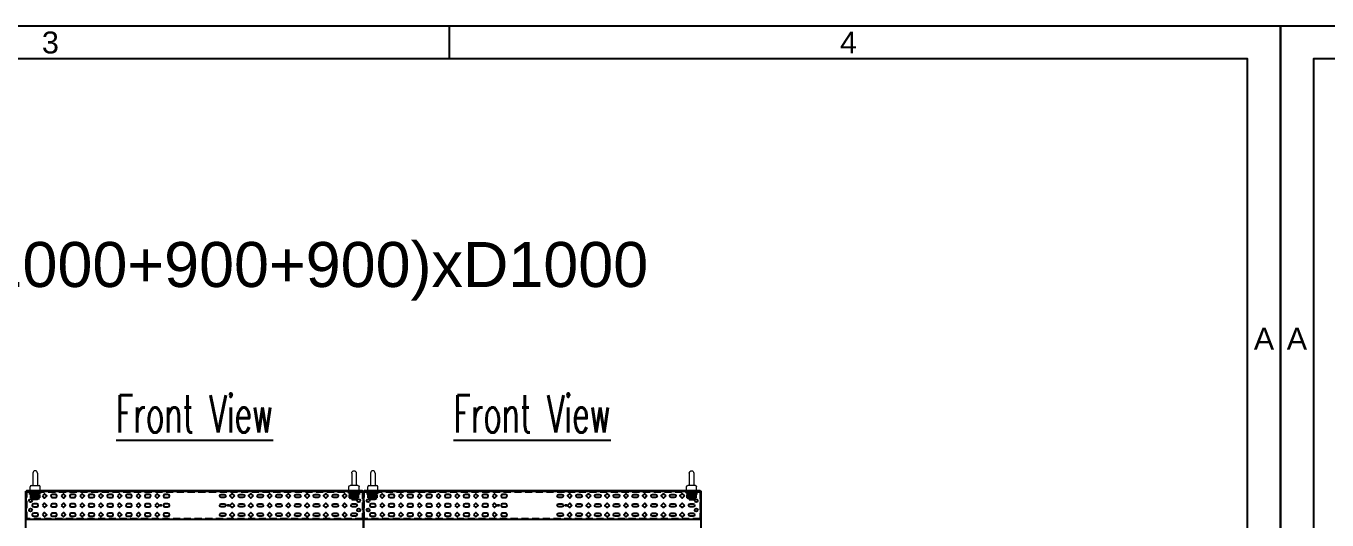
# Model space of a CAD drawing. Header units: millimetres. Extents: x 173893 to 258446, y -176540 to -123824.
# Drawn here: x 187577 to 191045, y -139143 to -137826 of the extents above; entities that cross this region are included whole.
import ezdxf
from ezdxf.enums import TextEntityAlignment as Align

# ---------------------------------------------------------------- set-up
doc = ezdxf.new("R2010")
doc.units = ezdxf.units.MM
doc.header["$LTSCALE"] = 3
for name, pattern in [('ACAD_ISO04W100', [30, 24, -3, 0, -3]), ('CACHE2', [4.7625, 3.175, -1.5875]), ('HIDDEN', [9.525, 6.35, -3.175])]:
    doc.linetypes.add(name, pattern=pattern)
for name, color, linetype, lineweight in [('@.0.DM. NÉT CHÍNH', 7, 'Continuous', 25), ('FORT', 2, 'Continuous', 35), ('POINTILLE', 8, 'CACHE2', 25)]:
    doc.layers.add(name, color=color, linetype=linetype, lineweight=lineweight)
for name, color, linetype in [('@.DM. NÉT CHÍNH', 7, 'Continuous'), ('@.TEXT', 7, 'Continuous'), ('@.VISIBLE', 7, 'Continuous'), ('centerline', 6, 'ACAD_ISO04W100'), ('equipments', 2, 'Continuous')]:
    doc.layers.add(name, color=color, linetype=linetype)
doc.styles.add('Ann_w01', font='romans.shx', dxfattribs={"width": 0.6, "bigfont": 'chineset.shx'})
doc.styles.add('Arial', font='arial.ttf')

# ---------------------------------------------------------------- blocks, each defined once
blk = doc.blocks.new('KHUNG BAN VE (Made by Tung)')
at = {"layer": '@.VISIBLE', "color": 8}
blk.add_line((221.25, 207), (221.25, 210), dxfattribs=at)
for points in [[(0, 0), (297, 0), (297, 210), (0, 210)], [(3, 3), (294, 3), (294, 207), (3, 207)]]:
    blk.add_lwpolyline(points, close=True, dxfattribs=at)
at = {"layer": '@.TEXT', "color": 1, "style": 'Arial'}
for s, p in [('3', (184.875, 208.5)), ('4', (257.625, 208.5)), ('A', (1.5, 181.5)), ('A', (295.5, 181.5))]:
    blk.add_text(s, height=2, dxfattribs=at).set_placement(p, align=Align.MIDDLE_CENTER)
for tag, height, p in [('DESIGNER_NAME', 2, (38, 15.5)), ('PROJECT_CODE', 2, (258.5, 15.5)), ('SCALE', 2, (289, 15.5)), ('APPROVED_NAME', 2, (38, 10.5)), ('CUSTOMER_NAME', 2, (258.5, 10.5)), ('PAGE', 2, (289, 10.5)), ('DRAWING_NAME', 4, (173, 8)), ('TOTAL', 2, (289, 5.5))]:
    blk.add_attdef(tag, text='', height=height, dxfattribs=at).set_placement(p, align=Align.MIDDLE_CENTER)
blk = doc.blocks.new('HM12_COTE')
at = {"layer": 'FORT'}
for p, q in [((-11, 9.2), (-9.5, 10)), ((-11, 0.8), (-11, 9.2)), ((-9.5, 0), (-11, 0.8)), ((9.5, 10), (-9.5, 10)), ((-9.5, 0), (9.5, 0)), ((-5.5, 0.8), (-5.5, 9.2)), ((5.5, 0.8), (5.5, 9.2)), ((11, 9.2), (9.5, 10)), ((9.5, 0), (11, 0.8)), ((11, 0.8), (11, 9.2))]:
    blk.add_line(p, q, dxfattribs=at)
for centre, radius, start, end in [((-8.2, 5.1), 4.86, 55.6159, 124.3841), ((-8.2, 4.9), 4.86, 235.6159, 304.3841), ((0, -8.2), 18.2, 72.4121, 107.5879), ((0, 18.2), 18.2, 252.4121, 287.5879), ((8.2, 5.1), 4.86, 55.6159, 124.3841), ((8.2, 4.9), 4.86, 235.6159, 304.3841)]:
    blk.add_arc(centre, radius, start, end, dxfattribs=at)
blk = doc.blocks.new('CALE_M12_IPN')
at = {"layer": 'FORT'}
for p, q in [((-13.5, 3.61), (13.5, 3.61)), ((-13.5, -1.89), (-13.5, 3.61)), ((13.5, 1.89), (-13.5, -1.89)), ((13.5, 3.61), (13.5, 1.89))]:
    blk.add_line(p, q, dxfattribs=at)
at = {"layer": 'POINTILLE'}
for p, q in [((-7, 3.61), (-7, -0.98)), ((7, 3.61), (7, 0.98))]:
    blk.add_line(p, q, dxfattribs=at)
blk = doc.blocks.new('RONDELLE_M12')
at = {"layer": 'FORT'}
blk.add_lwpolyline([(-13.5, 2.5), (-13.5, 0), (13.5, 0), (13.5, 2.5)], close=True, dxfattribs=at)
at = {"layer": 'POINTILLE'}
for p, q in [((-7, 0), (-7, 2.5)), ((7, 0), (7, 2.5))]:
    blk.add_line(p, q, dxfattribs=at)
blk = doc.blocks.new('Lifting Front')
at = {"layer": 'centerline'}
blk.add_line((0, -2), (0, 2), dxfattribs=at)
at = {"layer": 'equipments', "lineweight": 0}
for p, q in [((-6, 47), (-6, 13.5)), ((6, 47), (6, 13.5)), ((-13.5, 0), (-13.5, 10.3)), ((13.5, 0), (-13.5, 0)), ((-10.3, 13.5), (10.3, 13.5)), ((-6, 0), (-6, -24)), ((6, 0), (-6, 0)), ((6, 0), (6, -24)), ((13.5, 0), (13.5, 10.3)), ((6, -24), (-6, -24))]:
    blk.add_line(p, q, dxfattribs=at)
at = {"layer": 'equipments', "color": 8, "lineweight": 0}
for p, q in [((6, -1), (-6, -3)), ((6, -3), (-6, -5)), ((6, -5), (-6, -7)), ((6, -7), (-6, -9)), ((6, -9), (-6, -11)), ((6, -11), (-6, -13)), ((6, -13), (-6, -15)), ((6, -15), (-6, -17)), ((6, -17), (-6, -19)), ((6, -19), (-6, -21)), ((6, -21), (-6, -23))]:
    blk.add_line(p, q, dxfattribs=at)
at = {"layer": 'equipments', "lineweight": 0}
for centre, radius, start, end in [((0, 47), 6, 0, 180), ((-10.3, 10.3), 3.17, 90, 180), ((10.3, 10.3), 3.17, 0, 90)]:
    blk.add_arc(centre, radius, start, end, dxfattribs=at)
for name, p in [('RONDELLE_M12', (0, -4.5)), ('CALE_M12_IPN', (0, -8.1)), ('HM12_COTE', (0, -20))]:
    blk.add_blockref(name, p)

msp = doc.modelspace()

# ---------------------------------------------------------------- linework, layer by layer
at = {"layer": '@.DM. NÉT CHÍNH'}
for points in [[(187576.2, -139066.4), (188476.2, -139066.4), (188476.2, -141166.4), (187576.2, -141166.4)], [(187578.2, -139066.4), (188474.2, -139066.4), (188474.2, -139064.9), (187578.2, -139064.9)], [(188476.2, -139066.4), (189376.2, -139066.4), (189376.2, -141166.4), (188476.2, -141166.4)], [(188478.2, -139066.4), (189374.2, -139066.4), (189374.2, -139064.9), (188478.2, -139064.9)]]:
    msp.add_lwpolyline(points, close=True, dxfattribs=at)
at = {"layer": '@.DM. NÉT CHÍNH', "color": 1}
for points in [[(187577.2, -139066.4), (188475.2, -139066.4), (188475.2, -139141.4), (187577.2, -139141.4)], [(187620.2, -139078.9), (187626.2, -139084.9), (187632.2, -139078.9), (187626.2, -139072.9)], [(187670.2, -139078.9), (187676.2, -139084.9), (187682.2, -139078.9), (187676.2, -139072.9)], [(187720.2, -139078.9), (187726.2, -139084.9), (187732.2, -139078.9), (187726.2, -139072.9)], [(187770.2, -139078.9), (187776.2, -139084.9), (187782.2, -139078.9), (187776.2, -139072.9)], [(187820.2, -139078.9), (187826.2, -139084.9), (187832.2, -139078.9), (187826.2, -139072.9)], [(187870.2, -139078.9), (187876.2, -139084.9), (187882.2, -139078.9), (187876.2, -139072.9)], [(187920.2, -139078.9), (187926.2, -139084.9), (187932.2, -139078.9), (187926.2, -139072.9)], [(188132.2, -139078.9), (188126.2, -139084.9), (188120.2, -139078.9), (188126.2, -139072.9)], [(188182.2, -139078.9), (188176.2, -139084.9), (188170.2, -139078.9), (188176.2, -139072.9)], [(188232.2, -139078.9), (188226.2, -139084.9), (188220.2, -139078.9), (188226.2, -139072.9)], [(188282.2, -139078.9), (188276.2, -139084.9), (188270.2, -139078.9), (188276.2, -139072.9)], [(188332.2, -139078.9), (188326.2, -139084.9), (188320.2, -139078.9), (188326.2, -139072.9)], [(188382.2, -139078.9), (188376.2, -139084.9), (188370.2, -139078.9), (188376.2, -139072.9)], [(188432.2, -139078.9), (188426.2, -139084.9), (188420.2, -139078.9), (188426.2, -139072.9)], [(188477.2, -139066.4), (189375.2, -139066.4), (189375.2, -139141.4), (188477.2, -139141.4)], [(188520.2, -139078.9), (188526.2, -139084.9), (188532.2, -139078.9), (188526.2, -139072.9)], [(188570.2, -139078.9), (188576.2, -139084.9), (188582.2, -139078.9), (188576.2, -139072.9)], [(188620.2, -139078.9), (188626.2, -139084.9), (188632.2, -139078.9), (188626.2, -139072.9)], [(188670.2, -139078.9), (188676.2, -139084.9), (188682.2, -139078.9), (188676.2, -139072.9)], [(188720.2, -139078.9), (188726.2, -139084.9), (188732.2, -139078.9), (188726.2, -139072.9)], [(188770.2, -139078.9), (188776.2, -139084.9), (188782.2, -139078.9), (188776.2, -139072.9)], [(188820.2, -139078.9), (188826.2, -139084.9), (188832.2, -139078.9), (188826.2, -139072.9)], [(189032.2, -139078.9), (189026.2, -139084.9), (189020.2, -139078.9), (189026.2, -139072.9)], [(189082.2, -139078.9), (189076.2, -139084.9), (189070.2, -139078.9), (189076.2, -139072.9)], [(189132.2, -139078.9), (189126.2, -139084.9), (189120.2, -139078.9), (189126.2, -139072.9)], [(189182.2, -139078.9), (189176.2, -139084.9), (189170.2, -139078.9), (189176.2, -139072.9)], [(189232.2, -139078.9), (189226.2, -139084.9), (189220.2, -139078.9), (189226.2, -139072.9)], [(189282.2, -139078.9), (189276.2, -139084.9), (189270.2, -139078.9), (189276.2, -139072.9)], [(189332.2, -139078.9), (189326.2, -139084.9), (189320.2, -139078.9), (189326.2, -139072.9)], [(187620.2, -139103.9), (187626.2, -139109.9), (187632.2, -139103.9), (187626.2, -139097.9)], [(187620.2, -139128.9), (187626.2, -139134.9), (187632.2, -139128.9), (187626.2, -139122.9)], [(187670.2, -139103.9), (187676.2, -139109.9), (187682.2, -139103.9), (187676.2, -139097.9)], [(187670.2, -139128.9), (187676.2, -139134.9), (187682.2, -139128.9), (187676.2, -139122.9)], [(187720.2, -139103.9), (187726.2, -139109.9), (187732.2, -139103.9), (187726.2, -139097.9)], [(187720.2, -139128.9), (187726.2, -139134.9), (187732.2, -139128.9), (187726.2, -139122.9)], [(187770.2, -139103.9), (187776.2, -139109.9), (187782.2, -139103.9), (187776.2, -139097.9)], [(187770.2, -139128.9), (187776.2, -139134.9), (187782.2, -139128.9), (187776.2, -139122.9)], [(187820.2, -139103.9), (187826.2, -139109.9), (187832.2, -139103.9), (187826.2, -139097.9)], [(187820.2, -139128.9), (187826.2, -139134.9), (187832.2, -139128.9), (187826.2, -139122.9)], [(187870.2, -139103.9), (187876.2, -139109.9), (187882.2, -139103.9), (187876.2, -139097.9)], [(187870.2, -139128.9), (187876.2, -139134.9), (187882.2, -139128.9), (187876.2, -139122.9)], [(187920.2, -139103.9), (187926.2, -139109.9), (187932.2, -139103.9), (187926.2, -139097.9)], [(187920.2, -139128.9), (187926.2, -139134.9), (187932.2, -139128.9), (187926.2, -139122.9)], [(188132.2, -139103.9), (188126.2, -139109.9), (188120.2, -139103.9), (188126.2, -139097.9)], [(188132.2, -139128.9), (188126.2, -139134.9), (188120.2, -139128.9), (188126.2, -139122.9)], [(188182.2, -139103.9), (188176.2, -139109.9), (188170.2, -139103.9), (188176.2, -139097.9)], [(188182.2, -139128.9), (188176.2, -139134.9), (188170.2, -139128.9), (188176.2, -139122.9)], [(188232.2, -139103.9), (188226.2, -139109.9), (188220.2, -139103.9), (188226.2, -139097.9)], [(188232.2, -139128.9), (188226.2, -139134.9), (188220.2, -139128.9), (188226.2, -139122.9)], [(188282.2, -139103.9), (188276.2, -139109.9), (188270.2, -139103.9), (188276.2, -139097.9)], [(188282.2, -139128.9), (188276.2, -139134.9), (188270.2, -139128.9), (188276.2, -139122.9)], [(188332.2, -139103.9), (188326.2, -139109.9), (188320.2, -139103.9), (188326.2, -139097.9)], [(188332.2, -139128.9), (188326.2, -139134.9), (188320.2, -139128.9), (188326.2, -139122.9)], [(188382.2, -139103.9), (188376.2, -139109.9), (188370.2, -139103.9), (188376.2, -139097.9)], [(188382.2, -139128.9), (188376.2, -139134.9), (188370.2, -139128.9), (188376.2, -139122.9)], [(188432.2, -139103.9), (188426.2, -139109.9), (188420.2, -139103.9), (188426.2, -139097.9)], [(188432.2, -139128.9), (188426.2, -139134.9), (188420.2, -139128.9), (188426.2, -139122.9)], [(188520.2, -139103.9), (188526.2, -139109.9), (188532.2, -139103.9), (188526.2, -139097.9)], [(188520.2, -139128.9), (188526.2, -139134.9), (188532.2, -139128.9), (188526.2, -139122.9)], [(188570.2, -139103.9), (188576.2, -139109.9), (188582.2, -139103.9), (188576.2, -139097.9)], [(188570.2, -139128.9), (188576.2, -139134.9), (188582.2, -139128.9), (188576.2, -139122.9)], [(188620.2, -139103.9), (188626.2, -139109.9), (188632.2, -139103.9), (188626.2, -139097.9)], [(188620.2, -139128.9), (188626.2, -139134.9), (188632.2, -139128.9), (188626.2, -139122.9)], [(188670.2, -139103.9), (188676.2, -139109.9), (188682.2, -139103.9), (188676.2, -139097.9)], [(188670.2, -139128.9), (188676.2, -139134.9), (188682.2, -139128.9), (188676.2, -139122.9)], [(188720.2, -139103.9), (188726.2, -139109.9), (188732.2, -139103.9), (188726.2, -139097.9)], [(188720.2, -139128.9), (188726.2, -139134.9), (188732.2, -139128.9), (188726.2, -139122.9)], [(188770.2, -139103.9), (188776.2, -139109.9), (188782.2, -139103.9), (188776.2, -139097.9)], [(188770.2, -139128.9), (188776.2, -139134.9), (188782.2, -139128.9), (188776.2, -139122.9)], [(188820.2, -139103.9), (188826.2, -139109.9), (188832.2, -139103.9), (188826.2, -139097.9)], [(188820.2, -139128.9), (188826.2, -139134.9), (188832.2, -139128.9), (188826.2, -139122.9)], [(189032.2, -139103.9), (189026.2, -139109.9), (189020.2, -139103.9), (189026.2, -139097.9)], [(189032.2, -139128.9), (189026.2, -139134.9), (189020.2, -139128.9), (189026.2, -139122.9)], [(189082.2, -139103.9), (189076.2, -139109.9), (189070.2, -139103.9), (189076.2, -139097.9)], [(189082.2, -139128.9), (189076.2, -139134.9), (189070.2, -139128.9), (189076.2, -139122.9)], [(189132.2, -139103.9), (189126.2, -139109.9), (189120.2, -139103.9), (189126.2, -139097.9)], [(189132.2, -139128.9), (189126.2, -139134.9), (189120.2, -139128.9), (189126.2, -139122.9)], [(189182.2, -139103.9), (189176.2, -139109.9), (189170.2, -139103.9), (189176.2, -139097.9)], [(189182.2, -139128.9), (189176.2, -139134.9), (189170.2, -139128.9), (189176.2, -139122.9)], [(189232.2, -139103.9), (189226.2, -139109.9), (189220.2, -139103.9), (189226.2, -139097.9)], [(189232.2, -139128.9), (189226.2, -139134.9), (189220.2, -139128.9), (189226.2, -139122.9)], [(189282.2, -139103.9), (189276.2, -139109.9), (189270.2, -139103.9), (189276.2, -139097.9)], [(189282.2, -139128.9), (189276.2, -139134.9), (189270.2, -139128.9), (189276.2, -139122.9)], [(189332.2, -139103.9), (189326.2, -139109.9), (189320.2, -139103.9), (189326.2, -139097.9)], [(189332.2, -139128.9), (189326.2, -139134.9), (189320.2, -139128.9), (189326.2, -139122.9)]]:
    msp.add_lwpolyline(points, close=True, dxfattribs=at)
at = {"layer": '@.DM. NÉT CHÍNH', "color": 1, "linetype": 'HIDDEN'}
for points in [[(187578.7, -139067.9), (188473.7, -139067.9), (188473.7, -139139.9), (187578.7, -139139.9)], [(188478.7, -139067.9), (189373.7, -139067.9), (189373.7, -139139.9), (188478.7, -139139.9)]]:
    msp.add_lwpolyline(points, close=True, dxfattribs=at)
at = {"layer": '@.DM. NÉT CHÍNH', "color": 1}
for points in [[(187605.2, -139074.9), (187597.2, -139074.9, 1), (187597.2, -139082.9), (187605.2, -139082.9, 1)], [(187655.2, -139074.9), (187647.2, -139074.9, 1), (187647.2, -139082.9), (187655.2, -139082.9, 1)], [(187705.2, -139074.9), (187697.2, -139074.9, 1), (187697.2, -139082.9), (187705.2, -139082.9, 1)], [(187755.2, -139074.9), (187747.2, -139074.9, 1), (187747.2, -139082.9), (187755.2, -139082.9, 1)], [(187805.2, -139074.9), (187797.2, -139074.9, 1), (187797.2, -139082.9), (187805.2, -139082.9, 1)], [(187855.2, -139074.9), (187847.2, -139074.9, 1), (187847.2, -139082.9), (187855.2, -139082.9, 1)], [(187905.2, -139074.9), (187897.2, -139074.9, 1), (187897.2, -139082.9), (187905.2, -139082.9, 1)], [(187955.2, -139074.9), (187947.2, -139074.9, 1), (187947.2, -139082.9), (187955.2, -139082.9, 1)], [(188097.2, -139074.9), (188105.2, -139074.9, -1), (188105.2, -139082.9), (188097.2, -139082.9, -1)], [(188147.2, -139074.9), (188155.2, -139074.9, -1), (188155.2, -139082.9), (188147.2, -139082.9, -1)], [(188197.2, -139074.9), (188205.2, -139074.9, -1), (188205.2, -139082.9), (188197.2, -139082.9, -1)], [(188247.2, -139074.9), (188255.2, -139074.9, -1), (188255.2, -139082.9), (188247.2, -139082.9, -1)], [(188297.2, -139074.9), (188305.2, -139074.9, -1), (188305.2, -139082.9), (188297.2, -139082.9, -1)], [(188347.2, -139074.9), (188355.2, -139074.9, -1), (188355.2, -139082.9), (188347.2, -139082.9, -1)], [(188397.2, -139074.9), (188405.2, -139074.9, -1), (188405.2, -139082.9), (188397.2, -139082.9, -1)], [(188447.2, -139074.9), (188455.2, -139074.9, -1), (188455.2, -139082.9), (188447.2, -139082.9, -1)], [(188505.2, -139074.9), (188497.2, -139074.9, 1), (188497.2, -139082.9), (188505.2, -139082.9, 1)], [(188555.2, -139074.9), (188547.2, -139074.9, 1), (188547.2, -139082.9), (188555.2, -139082.9, 1)], [(188605.2, -139074.9), (188597.2, -139074.9, 1), (188597.2, -139082.9), (188605.2, -139082.9, 1)], [(188655.2, -139074.9), (188647.2, -139074.9, 1), (188647.2, -139082.9), (188655.2, -139082.9, 1)], [(188705.2, -139074.9), (188697.2, -139074.9, 1), (188697.2, -139082.9), (188705.2, -139082.9, 1)], [(188755.2, -139074.9), (188747.2, -139074.9, 1), (188747.2, -139082.9), (188755.2, -139082.9, 1)], [(188805.2, -139074.9), (188797.2, -139074.9, 1), (188797.2, -139082.9), (188805.2, -139082.9, 1)], [(188855.2, -139074.9), (188847.2, -139074.9, 1), (188847.2, -139082.9), (188855.2, -139082.9, 1)], [(188997.2, -139074.9), (189005.2, -139074.9, -1), (189005.2, -139082.9), (188997.2, -139082.9, -1)], [(189047.2, -139074.9), (189055.2, -139074.9, -1), (189055.2, -139082.9), (189047.2, -139082.9, -1)], [(189097.2, -139074.9), (189105.2, -139074.9, -1), (189105.2, -139082.9), (189097.2, -139082.9, -1)], [(189147.2, -139074.9), (189155.2, -139074.9, -1), (189155.2, -139082.9), (189147.2, -139082.9, -1)], [(189197.2, -139074.9), (189205.2, -139074.9, -1), (189205.2, -139082.9), (189197.2, -139082.9, -1)], [(189247.2, -139074.9), (189255.2, -139074.9, -1), (189255.2, -139082.9), (189247.2, -139082.9, -1)], [(189297.2, -139074.9), (189305.2, -139074.9, -1), (189305.2, -139082.9), (189297.2, -139082.9, -1)], [(189347.2, -139074.9), (189355.2, -139074.9, -1), (189355.2, -139082.9), (189347.2, -139082.9, -1)], [(187605.2, -139099.9), (187597.2, -139099.9, 1), (187597.2, -139107.9), (187605.2, -139107.9, 1)], [(187605.2, -139124.9), (187597.2, -139124.9, 1), (187597.2, -139132.9), (187605.2, -139132.9, 1)], [(187655.2, -139099.9), (187647.2, -139099.9, 1), (187647.2, -139107.9), (187655.2, -139107.9, 1)], [(187655.2, -139124.9), (187647.2, -139124.9, 1), (187647.2, -139132.9), (187655.2, -139132.9, 1)], [(187705.2, -139099.9), (187697.2, -139099.9, 1), (187697.2, -139107.9), (187705.2, -139107.9, 1)], [(187705.2, -139124.9), (187697.2, -139124.9, 1), (187697.2, -139132.9), (187705.2, -139132.9, 1)], [(187755.2, -139099.9), (187747.2, -139099.9, 1), (187747.2, -139107.9), (187755.2, -139107.9, 1)], [(187755.2, -139124.9), (187747.2, -139124.9, 1), (187747.2, -139132.9), (187755.2, -139132.9, 1)], [(187805.2, -139099.9), (187797.2, -139099.9, 1), (187797.2, -139107.9), (187805.2, -139107.9, 1)], [(187805.2, -139124.9), (187797.2, -139124.9, 1), (187797.2, -139132.9), (187805.2, -139132.9, 1)], [(187855.2, -139099.9), (187847.2, -139099.9, 1), (187847.2, -139107.9), (187855.2, -139107.9, 1)], [(187855.2, -139124.9), (187847.2, -139124.9, 1), (187847.2, -139132.9), (187855.2, -139132.9, 1)], [(187905.2, -139099.9), (187897.2, -139099.9, 1), (187897.2, -139107.9), (187905.2, -139107.9, 1)], [(187905.2, -139124.9), (187897.2, -139124.9, 1), (187897.2, -139132.9), (187905.2, -139132.9, 1)], [(187955.2, -139099.9), (187947.2, -139099.9, 1), (187947.2, -139107.9), (187955.2, -139107.9, 1)], [(187955.2, -139124.9), (187947.2, -139124.9, 1), (187947.2, -139132.9), (187955.2, -139132.9, 1)], [(188097.2, -139099.9), (188105.2, -139099.9, -1), (188105.2, -139107.9), (188097.2, -139107.9, -1)], [(188097.2, -139124.9), (188105.2, -139124.9, -1), (188105.2, -139132.9), (188097.2, -139132.9, -1)], [(188147.2, -139099.9), (188155.2, -139099.9, -1), (188155.2, -139107.9), (188147.2, -139107.9, -1)], [(188147.2, -139124.9), (188155.2, -139124.9, -1), (188155.2, -139132.9), (188147.2, -139132.9, -1)], [(188197.2, -139099.9), (188205.2, -139099.9, -1), (188205.2, -139107.9), (188197.2, -139107.9, -1)], [(188197.2, -139124.9), (188205.2, -139124.9, -1), (188205.2, -139132.9), (188197.2, -139132.9, -1)], [(188247.2, -139099.9), (188255.2, -139099.9, -1), (188255.2, -139107.9), (188247.2, -139107.9, -1)], [(188247.2, -139124.9), (188255.2, -139124.9, -1), (188255.2, -139132.9), (188247.2, -139132.9, -1)], [(188297.2, -139099.9), (188305.2, -139099.9, -1), (188305.2, -139107.9), (188297.2, -139107.9, -1)], [(188297.2, -139124.9), (188305.2, -139124.9, -1), (188305.2, -139132.9), (188297.2, -139132.9, -1)], [(188347.2, -139099.9), (188355.2, -139099.9, -1), (188355.2, -139107.9), (188347.2, -139107.9, -1)], [(188347.2, -139124.9), (188355.2, -139124.9, -1), (188355.2, -139132.9), (188347.2, -139132.9, -1)], [(188397.2, -139099.9), (188405.2, -139099.9, -1), (188405.2, -139107.9), (188397.2, -139107.9, -1)], [(188397.2, -139124.9), (188405.2, -139124.9, -1), (188405.2, -139132.9), (188397.2, -139132.9, -1)], [(188447.2, -139099.9), (188455.2, -139099.9, -1), (188455.2, -139107.9), (188447.2, -139107.9, -1)], [(188447.2, -139124.9), (188455.2, -139124.9, -1), (188455.2, -139132.9), (188447.2, -139132.9, -1)], [(188505.2, -139099.9), (188497.2, -139099.9, 1), (188497.2, -139107.9), (188505.2, -139107.9, 1)], [(188505.2, -139124.9), (188497.2, -139124.9, 1), (188497.2, -139132.9), (188505.2, -139132.9, 1)], [(188555.2, -139099.9), (188547.2, -139099.9, 1), (188547.2, -139107.9), (188555.2, -139107.9, 1)], [(188555.2, -139124.9), (188547.2, -139124.9, 1), (188547.2, -139132.9), (188555.2, -139132.9, 1)], [(188605.2, -139099.9), (188597.2, -139099.9, 1), (188597.2, -139107.9), (188605.2, -139107.9, 1)], [(188605.2, -139124.9), (188597.2, -139124.9, 1), (188597.2, -139132.9), (188605.2, -139132.9, 1)], [(188655.2, -139099.9), (188647.2, -139099.9, 1), (188647.2, -139107.9), (188655.2, -139107.9, 1)], [(188655.2, -139124.9), (188647.2, -139124.9, 1), (188647.2, -139132.9), (188655.2, -139132.9, 1)], [(188705.2, -139099.9), (188697.2, -139099.9, 1), (188697.2, -139107.9), (188705.2, -139107.9, 1)], [(188705.2, -139124.9), (188697.2, -139124.9, 1), (188697.2, -139132.9), (188705.2, -139132.9, 1)], [(188755.2, -139099.9), (188747.2, -139099.9, 1), (188747.2, -139107.9), (188755.2, -139107.9, 1)], [(188755.2, -139124.9), (188747.2, -139124.9, 1), (188747.2, -139132.9), (188755.2, -139132.9, 1)], [(188805.2, -139099.9), (188797.2, -139099.9, 1), (188797.2, -139107.9), (188805.2, -139107.9, 1)], [(188805.2, -139124.9), (188797.2, -139124.9, 1), (188797.2, -139132.9), (188805.2, -139132.9, 1)], [(188855.2, -139099.9), (188847.2, -139099.9, 1), (188847.2, -139107.9), (188855.2, -139107.9, 1)], [(188855.2, -139124.9), (188847.2, -139124.9, 1), (188847.2, -139132.9), (188855.2, -139132.9, 1)], [(188997.2, -139099.9), (189005.2, -139099.9, -1), (189005.2, -139107.9), (188997.2, -139107.9, -1)], [(188997.2, -139124.9), (189005.2, -139124.9, -1), (189005.2, -139132.9), (188997.2, -139132.9, -1)], [(189047.2, -139099.9), (189055.2, -139099.9, -1), (189055.2, -139107.9), (189047.2, -139107.9, -1)], [(189047.2, -139124.9), (189055.2, -139124.9, -1), (189055.2, -139132.9), (189047.2, -139132.9, -1)], [(189097.2, -139099.9), (189105.2, -139099.9, -1), (189105.2, -139107.9), (189097.2, -139107.9, -1)], [(189097.2, -139124.9), (189105.2, -139124.9, -1), (189105.2, -139132.9), (189097.2, -139132.9, -1)], [(189147.2, -139099.9), (189155.2, -139099.9, -1), (189155.2, -139107.9), (189147.2, -139107.9, -1)], [(189147.2, -139124.9), (189155.2, -139124.9, -1), (189155.2, -139132.9), (189147.2, -139132.9, -1)], [(189197.2, -139099.9), (189205.2, -139099.9, -1), (189205.2, -139107.9), (189197.2, -139107.9, -1)], [(189197.2, -139124.9), (189205.2, -139124.9, -1), (189205.2, -139132.9), (189197.2, -139132.9, -1)], [(189247.2, -139099.9), (189255.2, -139099.9, -1), (189255.2, -139107.9), (189247.2, -139107.9, -1)], [(189247.2, -139124.9), (189255.2, -139124.9, -1), (189255.2, -139132.9), (189247.2, -139132.9, -1)], [(189297.2, -139099.9), (189305.2, -139099.9, -1), (189305.2, -139107.9), (189297.2, -139107.9, -1)], [(189297.2, -139124.9), (189305.2, -139124.9, -1), (189305.2, -139132.9), (189297.2, -139132.9, -1)], [(189347.2, -139099.9), (189355.2, -139099.9, -1), (189355.2, -139107.9), (189347.2, -139107.9, -1)], [(189347.2, -139124.9), (189355.2, -139124.9, -1), (189355.2, -139132.9), (189347.2, -139132.9, -1)]]:
    msp.add_lwpolyline(points, format="xyb", close=True, dxfattribs=at)
for centre, radius in [((187588.7, -139091.4), 4), ((188463.7, -139091.4), 4), ((188488.7, -139091.4), 4), ((189363.7, -139091.4), 4), ((187588.7, -139116.4), 4), ((187936.2, -139103.9), 1.7), ((188116.2, -139103.9), 1.7), ((188463.7, -139116.4), 4), ((188488.7, -139116.4), 4), ((188836.2, -139103.9), 1.7), ((189016.2, -139103.9), 1.7), ((189363.7, -139116.4), 4)]:
    msp.add_circle(centre, radius, dxfattribs=at)

# ---------------------------------------------------------------- block references
at = {"layer": '@.VISIBLE', "xscale": 29.25, "yscale": 29.25, "zscale": 29.25}
for p in [(182234.1, -143968.93), (190921.35, -143968.93)]:
    msp.add_blockref('KHUNG BAN VE (Made by Tung)', p, dxfattribs=at)
at = {"layer": 'equipments'}
for p in [(187601.2, -139064.9), (188501.2, -139064.9)]:
    msp.add_blockref('Lifting Front', p, dxfattribs=at)
at = {"layer": 'equipments', "xscale": -1}
for p in [(188451.2, -139064.9), (189351.2, -139064.9)]:
    msp.add_blockref('Lifting Front', p, dxfattribs=at)

# ---------------------------------------------------------------- texts
at = {"layer": '@.0.DM. NÉT CHÍNH', "color": 2, "style": 'Ann_w01', "width": 0.6}
for p in [(188026.2, -138860.06), (188926.2, -138860.06)]:
    msp.add_text('%%UFront View', height=100, dxfattribs=at).set_placement(p, align=Align.MIDDLE_CENTER)
at = {"layer": '@.DM. NÉT CHÍNH', "linetype": 'Continuous', "style": 'Arial'}
msp.add_text('TỦ TĂNG KÍCH THƯỚC H2200xW(1000+1000+900+900)xD1000', height=120, dxfattribs=at).set_placement((186769.97, -138462), align=Align.MIDDLE_CENTER)

doc.saveas('drawing.dxf')
